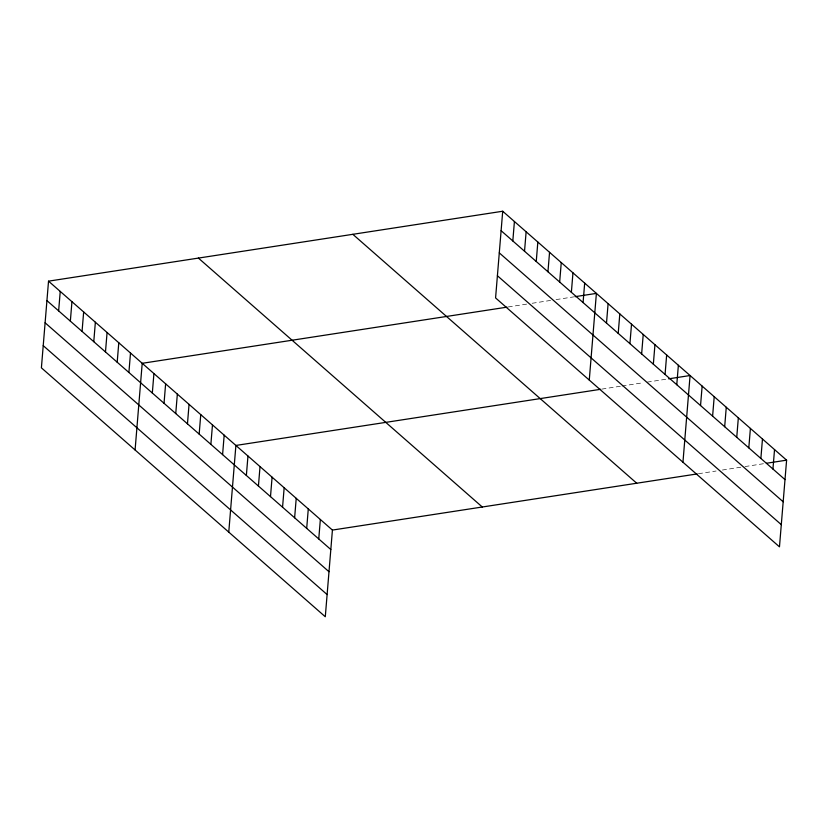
<?xml version="1.0" encoding="UTF-8"?>
<svg xmlns="http://www.w3.org/2000/svg" width="828" height="828" viewBox="0 0 828 828"><rect width="100%" height="100%" fill="white"/><g stroke="black" fill="none" stroke-linecap="round" stroke-linejoin="round"><path stroke-width="0.62" stroke-dasharray="4.14 3.1" d="M508.226 306.96L527.115 304.052M532.156 303.276L551.055 300.367M556.085 299.591L573.721 296.879M601.915 389.098L620.803 386.19M622.066 386.003L643.48 382.702M647.258 382.122L667.409 379.017M698.439 473.73L716.065 471.018M722.368 470.045L741.257 467.137M745.034 466.557L763.933 463.649"/><path stroke-width="1.24" d="M48.531 281.158L41.4 367.839L325.29 616.756L332.421 530.075L48.531 281.158L502.71 211.243L786.6 460.161L779.469 546.842L495.579 297.925L502.71 211.243M58.643 310.873L60.237 291.425M70.349 321.14L71.943 301.692M82.055 331.407L83.659 311.959M93.771 341.674L95.365 322.237M105.477 351.941L107.081 332.504M117.193 362.209L118.787 342.771M128.899 372.476L130.503 353.038M135.088 449.977L142.209 363.306L506.964 307.157M152.321 393.01L153.925 373.573M164.037 403.288L165.631 383.84M175.743 413.555L177.347 394.107M187.459 423.822L189.053 404.374M199.165 434.089L200.759 414.642M210.871 444.357L212.475 424.909M222.587 454.624L224.181 435.176M228.766 532.125L235.897 445.443L600.652 389.295M246.361 475.469L247.965 456.021M258.429 486.046L260.023 466.609M270.497 496.624L272.091 477.187M282.555 507.202L284.159 487.764M294.623 517.79L296.227 498.342M306.691 528.367L308.285 508.92M318.759 538.945L320.353 519.498M512.822 240.958L514.416 221.511M524.528 251.226L526.132 231.778M536.244 261.493L537.838 242.045M547.95 271.76L549.554 252.312M559.666 282.027L561.26 262.579M571.372 292.294L572.966 272.847M583.078 302.562L584.682 283.124M589.267 380.062L596.388 293.391L574.984 296.683M606.5 323.096L608.104 303.659M618.216 333.363L619.81 313.926M629.922 343.63L631.526 324.193M641.638 353.898L643.232 334.46M653.344 364.175L654.948 344.727M665.06 374.442L666.654 354.995M676.766 384.709L678.37 365.262M682.955 462.21L690.076 375.529L668.662 378.831M700.54 405.554L702.144 386.107M712.608 416.132L714.212 396.684M724.676 426.71L726.27 407.262M736.744 437.287L738.338 417.85M748.802 447.865L750.406 428.428M760.87 458.443L762.474 439.006M772.938 469.031L774.532 449.583M332.421 530.075L697.176 473.926M766.449 463.266L786.6 460.161M501.106 230.691L785.006 479.609M499.284 252.871L783.174 501.789M497.4 275.734L781.301 524.652M352.831 234.314L636.722 483.231M198.409 258.088L482.3 507.005M46.927 300.605L330.817 549.523M45.105 322.796L328.995 571.713M43.222 345.649L327.112 594.566"/></g></svg>
